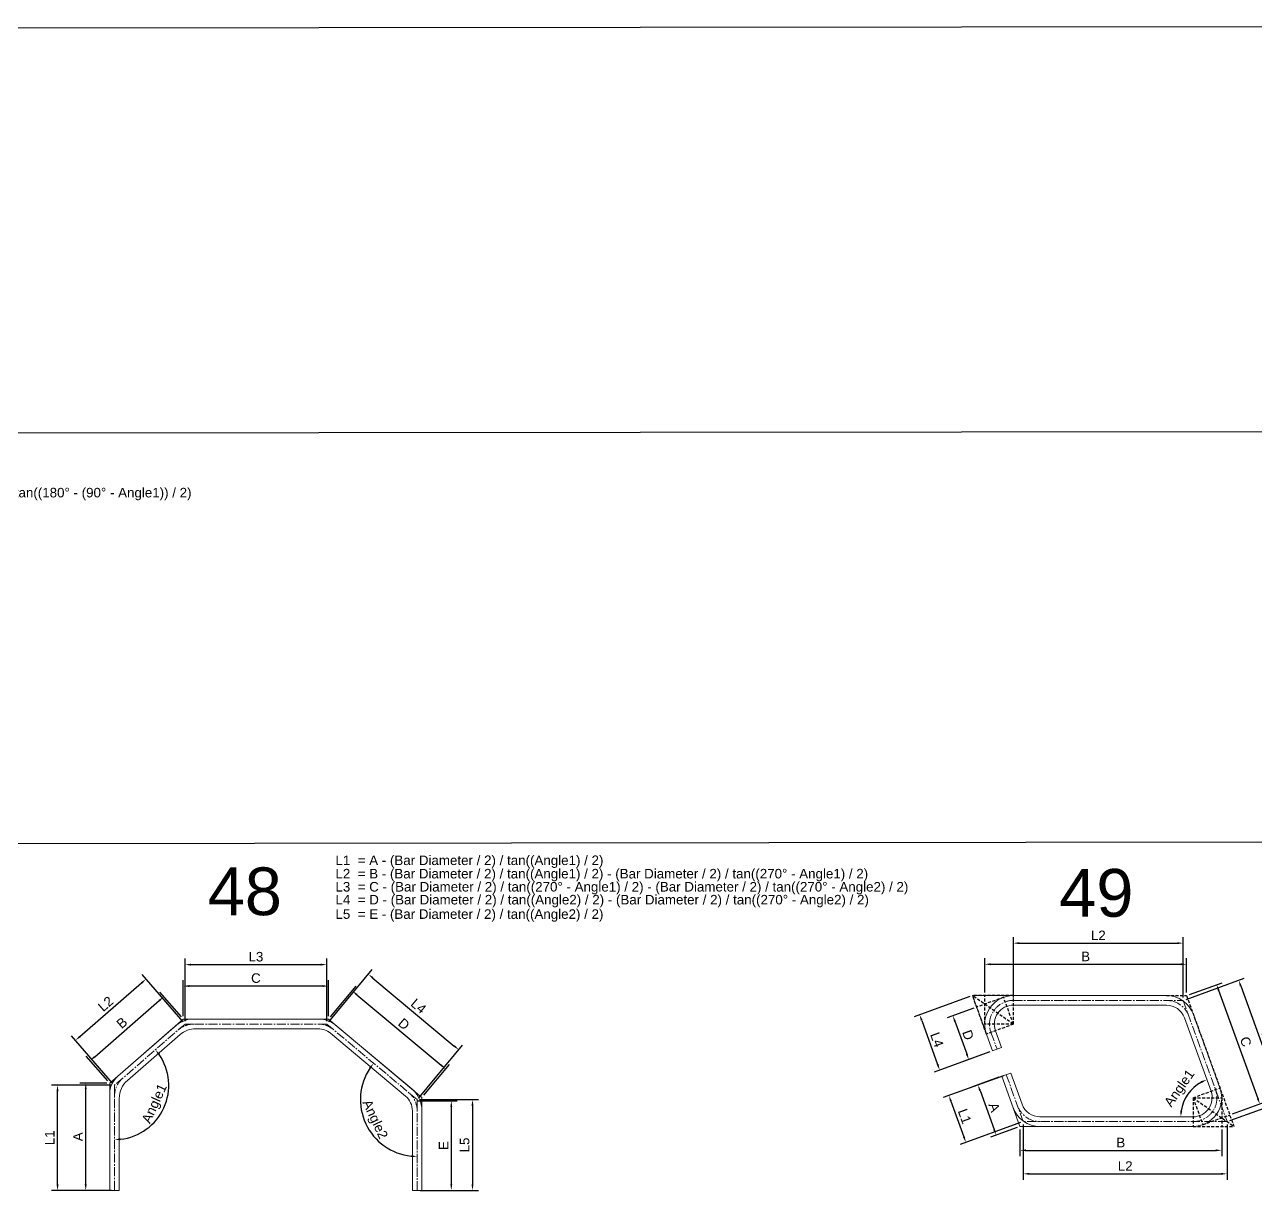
# Model space of a CAD drawing. Header units: metres. Extents: x 125 to 13754, y 1503 to 11930.
# Drawn here: x 7478 to 10056, y 6698 to 9139 of the extents above; entities that cross this region are included whole.
import ezdxf

# ---------------------------------------------------------------- set-up
doc = ezdxf.new("R2010")
doc.units = ezdxf.units.M
doc.linetypes.add('CENTER2', pattern=[28.575, 19.05, -3.175, 3.175, -3.175])
doc.linetypes.add('HIDDEN', pattern=[9.525, 6.35, -3.175])
doc.layers.add('Border', color=6, linetype='HIDDEN')
for name, color, linetype, lineweight in [('CL', 5, 'CENTER2', 0), ('D-STR-DIM', 7, 'Continuous', 0), ('Rebar', 7, 'Continuous', 20)]:
    doc.layers.add(name, color=color, linetype=linetype, lineweight=lineweight)
doc.styles.add('Arial', font='arial.ttf')
doc.dimstyles.new('Check', dxfattribs={"dimscale": 10, "dimtxt": 2, "dimasz": 1.25, "dimexe": 1.25, "dimexo": 0.625, "dimtad": 1, "dimtoh": 1, "dimdec": 1, "dimtxsty": 'Arial', "dimcen": 2.5, "dimclrd": 8, "dimclre": 8, "dimclrt": 1, "dimaunit": 1, "dimadec": 3, "dimazin": 0, "dimtfac": 1, "dimtdec": 1, "dimtix": 1, "dimtmove": 0, "dimatfit": 3, "dimfxl": 1, "dimarcsym": 0})
doc.dimstyles.new('D1-1', dxfattribs={"dimscale": 10, "dimtxt": 2, "dimasz": 1.25, "dimexe": 1.25, "dimexo": 0.625, "dimtad": 1, "dimdec": 1, "dimtxsty": 'Arial', "dimcen": 2.5, "dimclrd": 8, "dimclre": 8, "dimclrt": 4, "dimadec": 1, "dimazin": 0, "dimtfac": 1, "dimtdec": 1, "dimtix": 1, "dimtmove": 0, "dimatfit": 3, "dimfxl": 1, "dimarcsym": 0})

# ---------------------------------------------------------------- blocks, each defined once
blk = doc.blocks.new('*D145')
at = {"layer": 'D-STR-DIM', "color": 8, "lineweight": -2, "transparency": 16777216}
for p, q in [((9489.1, 7111.7), (9489.1, 7183.6)), ((9501.6, 7171.1), (9899.4, 7171.1)), ((9911.9, 7111.7), (9911.9, 7183.6))]:
    blk.add_line(p, q, dxfattribs=at)
at = {"layer": 'D-STR-DIM', "color": 8, "transparency": 16777216}
for points in [[(9501.6, 7173.2), (9501.6, 7169), (9489.1, 7171.1)], [(9899.4, 7173.2), (9899.4, 7169), (9911.9, 7171.1)]]:
    blk.add_solid(points, dxfattribs=at)
at = {"layer": 'Defpoints', "color": 0, "transparency": 16777216}
for p in [(9911.9, 7171.1), (9489.1, 7105.5), (9911.9, 7105.5)]:
    blk.add_point(p, dxfattribs=at)
at = {"layer": 'D-STR-DIM', "color": 4, "transparency": 16777216, "insert": (9700.5, 7187.4), "char_height": 20, "width": 18.878, "attachment_point": 5, "style": 'Arial'}
blk.add_mtext('B', dxfattribs=at)
blk = doc.blocks.new('*D146')
at = {"layer": 'D-STR-DIM', "color": 8, "lineweight": -2, "transparency": 16777216}
for p, q in [((9562.8, 6825.3), (9562.8, 6768.9)), ((9985.5, 6825.3), (9985.5, 6768.9)), ((9575.3, 6781.4), (9973, 6781.4))]:
    blk.add_line(p, q, dxfattribs=at)
at = {"layer": 'D-STR-DIM', "color": 8, "transparency": 16777216}
for points in [[(9575.3, 6783.5), (9575.3, 6779.4), (9562.8, 6781.4)], [(9973, 6783.5), (9973, 6779.4), (9985.5, 6781.4)]]:
    blk.add_solid(points, dxfattribs=at)
at = {"layer": 'Defpoints', "color": 0, "transparency": 16777216}
for p in [(9562.8, 6831.6), (9985.5, 6831.6), (9985.5, 6781.4)]:
    blk.add_point(p, dxfattribs=at)
at = {"layer": 'D-STR-DIM', "color": 4, "transparency": 16777216, "insert": (9774.1, 6797.7), "char_height": 20, "attachment_point": 5, "style": 'Arial'}
blk.add_mtext('B', dxfattribs=at)
blk = doc.blocks.new('*D147')
at = {"layer": 'D-STR-DIM', "color": 8, "lineweight": -2, "transparency": 16777216}
for p, q in [((9917.7, 7107.6), (9986.6, 7132.5)), ((9979.1, 7116.5), (10061, 6890.1)), ((10008.2, 6857.7), (10077.1, 6882.7))]:
    blk.add_line(p, q, dxfattribs=at)
at = {"layer": 'D-STR-DIM', "color": 8, "transparency": 16777216}
for points in [[(9981, 7117.2), (9977.1, 7115.8), (9974.8, 7128.3)], [(10063, 6890.9), (10059.1, 6889.4), (10065.3, 6878.4)]]:
    blk.add_solid(points, dxfattribs=at)
at = {"layer": 'Defpoints', "color": 0, "transparency": 16777216}
for p in [(9911.9, 7105.5), (10065.3, 6878.4), (10002.3, 6855.6)]:
    blk.add_point(p, dxfattribs=at)
at = {"layer": 'D-STR-DIM', "color": 4, "transparency": 16777216, "insert": (10035.7, 7009), "char_height": 20, "attachment_point": 5, "rotation": 289.9065, "style": 'Arial'}
blk.add_mtext('C', dxfattribs=at)
blk = doc.blocks.new('*D148')
at = {"layer": 'D-STR-DIM', "color": 8, "lineweight": -2, "transparency": 16777216}
blk.add_arc((9982.5, 6851.6), 82.8, 118.5666, 171.3399, dxfattribs=at)
at = {"layer": 'D-STR-DIM', "color": 8, "transparency": 16777216}
for points in [[(9942.1, 6926.2), (9943.8, 6922.4), (9954.3, 6929.4)], [(9902.8, 6863.9), (9898.6, 6864.2), (9899.7, 6851.6)]]:
    blk.add_solid(points, dxfattribs=at)
at = {"layer": 'Defpoints', "color": 0, "transparency": 16777216}
for p in [(9907.4, 7059.1), (9925.8, 6911.9), (9963.1, 6905.2), (9604.8, 6851.6), (9925.5, 6851.6)]:
    blk.add_point(p, dxfattribs=at)
at = {"layer": 'D-STR-DIM', "color": 4, "transparency": 16777216, "insert": (9899, 6910.2), "char_height": 20, "attachment_point": 5, "rotation": 54.9533, "style": 'Arial'}
blk.add_mtext('Angle1', dxfattribs=at)
blk = doc.blocks.new('*D149')
at = {"layer": 'D-STR-DIM', "color": 8, "lineweight": -2, "transparency": 16777216}
for p, q in [((9569.8, 6835.3), (9569.8, 6719.7)), ((9996.8, 6835.3), (9996.8, 6719.7)), ((9582.3, 6732.2), (9984.3, 6732.2))]:
    blk.add_line(p, q, dxfattribs=at)
at = {"layer": 'D-STR-DIM', "color": 8, "transparency": 16777216}
for points in [[(9582.3, 6734.3), (9582.3, 6730.2), (9569.8, 6732.2)], [(9984.3, 6734.3), (9984.3, 6730.2), (9996.8, 6732.2)]]:
    blk.add_solid(points, dxfattribs=at)
at = {"layer": 'Defpoints', "color": 0, "transparency": 16777216}
for p in [(9569.8, 6841.6), (9996.8, 6841.6), (9996.8, 6732.2)]:
    blk.add_point(p, dxfattribs=at)
at = {"layer": 'D-STR-DIM', "color": 1, "transparency": 16777216, "insert": (9783.3, 6748.5), "char_height": 20, "attachment_point": 5, "style": 'Arial'}
blk.add_mtext('L2', dxfattribs=at)
blk = doc.blocks.new('*D150')
at = {"layer": 'D-STR-DIM', "color": 8, "lineweight": -2, "transparency": 16777216}
for p, q in [((9910.7, 7097.6), (10032.8, 7141.8)), ((10025.3, 7125.8), (10108.8, 6895.4)), ((10002.7, 6843.7), (10124.8, 6887.9))]:
    blk.add_line(p, q, dxfattribs=at)
at = {"layer": 'D-STR-DIM', "color": 8, "transparency": 16777216}
for points in [[(10027.3, 7126.5), (10023.4, 7125.1), (10021.1, 7137.6)], [(10110.7, 6896.1), (10106.8, 6894.7), (10113, 6883.7)]]:
    blk.add_solid(points, dxfattribs=at)
at = {"layer": 'Defpoints', "color": 0, "transparency": 16777216}
for p in [(9904.8, 7095.5), (10113, 6883.7), (9996.8, 6841.6)]:
    blk.add_point(p, dxfattribs=at)
at = {"layer": 'D-STR-DIM', "color": 1, "transparency": 16777216, "insert": (10082.5, 7016.2), "char_height": 20, "attachment_point": 5, "rotation": 289.9065, "style": 'Arial'}
blk.add_mtext('L3', dxfattribs=at)
blk = doc.blocks.new('*D151')
at = {"layer": 'D-STR-DIM', "color": 8, "lineweight": -2, "transparency": 16777216}
for p, q in [((9549.1, 7101.7), (9549.1, 7227.8)), ((9904.8, 7101.7), (9904.8, 7227.8)), ((9561.6, 7215.3), (9892.3, 7215.3))]:
    blk.add_line(p, q, dxfattribs=at)
at = {"layer": 'D-STR-DIM', "color": 8, "transparency": 16777216}
for points in [[(9561.6, 7217.4), (9561.6, 7213.2), (9549.1, 7215.3)], [(9892.3, 7217.4), (9892.3, 7213.2), (9904.8, 7215.3)]]:
    blk.add_solid(points, dxfattribs=at)
at = {"layer": 'Defpoints', "color": 0, "transparency": 16777216}
for p in [(9904.8, 7215.3), (9549.1, 7095.5), (9904.8, 7095.5)]:
    blk.add_point(p, dxfattribs=at)
at = {"layer": 'D-STR-DIM', "color": 1, "transparency": 16777216, "insert": (9727, 7231.6), "char_height": 20, "attachment_point": 5, "style": 'Arial'}
blk.add_mtext('L2', dxfattribs=at)
blk = doc.blocks.new('*D152')
at = {"layer": 'D-STR-DIM', "color": 8, "lineweight": -2, "transparency": 16777216}
for p, q in [((9466.4, 7079.3), (9410.7, 7059.1)), ((9426.7, 7051.6), (9451.4, 6983.3)), ((9499.6, 6987.5), (9443.9, 6967.3))]:
    blk.add_line(p, q, dxfattribs=at)
at = {"layer": 'D-STR-DIM', "color": 8, "transparency": 16777216}
for points in [[(9428.6, 7052.3), (9424.7, 7050.9), (9422.4, 7063.4)], [(9453.4, 6984), (9449.4, 6982.6), (9455.7, 6971.6)]]:
    blk.add_solid(points, dxfattribs=at)
at = {"layer": 'Defpoints', "color": 0, "transparency": 16777216}
for p in [(9472.3, 7081.4), (9505.5, 6989.6), (9455.7, 6971.6)]:
    blk.add_point(p, dxfattribs=at)
at = {"layer": 'D-STR-DIM', "color": 4, "transparency": 16777216, "insert": (9454.3, 7023), "char_height": 20, "attachment_point": 5, "rotation": 289.9065, "style": 'Arial'}
blk.add_mtext('D', dxfattribs=at)
blk = doc.blocks.new('*D153')
at = {"layer": 'D-STR-DIM', "color": 8, "lineweight": -2, "transparency": 16777216}
for p, q in [((9528.3, 6937.7), (9402.3, 6892.1)), ((9418.3, 6884.6), (9445.3, 6809.8)), ((9563.9, 6839.5), (9437.8, 6793.8))]:
    blk.add_line(p, q, dxfattribs=at)
at = {"layer": 'D-STR-DIM', "color": 8, "transparency": 16777216}
for points in [[(9420.2, 6885.3), (9416.3, 6883.9), (9414, 6896.3)], [(9447.3, 6810.5), (9443.4, 6809.1), (9449.6, 6798.1)]]:
    blk.add_solid(points, dxfattribs=at)
at = {"layer": 'Defpoints', "color": 0, "transparency": 16777216}
for p in [(9534.2, 6939.8), (9569.8, 6841.6), (9449.6, 6798.1)]:
    blk.add_point(p, dxfattribs=at)
at = {"layer": 'D-STR-DIM', "color": 1, "transparency": 16777216, "insert": (9447.1, 6852.7), "char_height": 20, "attachment_point": 5, "rotation": 289.9065, "style": 'Arial'}
blk.add_mtext('L1', dxfattribs=at)
blk = doc.blocks.new('*D158')
at = {"layer": 'D-STR-DIM', "color": 8, "lineweight": -2, "transparency": 16777216}
for p, q in [((7810.4, 7062.2), (7810.4, 7138)), ((8102, 7125.5), (7822.9, 7125.5)), ((8114.5, 7062.2), (8114.5, 7138))]:
    blk.add_line(p, q, dxfattribs=at)
at = {"layer": 'D-STR-DIM', "color": 8, "transparency": 16777216}
for points in [[(7822.9, 7127.5), (7822.9, 7123.4), (7810.4, 7125.5)], [(8102, 7127.5), (8102, 7123.4), (8114.5, 7125.5)]]:
    blk.add_solid(points, dxfattribs=at)
at = {"layer": 'Defpoints', "color": 0, "transparency": 16777216}
for p in [(7810.4, 7125.5), (7810.4, 7056), (8114.5, 7056)]:
    blk.add_point(p, dxfattribs=at)
at = {"layer": 'D-STR-DIM', "color": 4, "transparency": 16777216, "insert": (7962.4, 7142), "char_height": 20, "attachment_point": 5, "style": 'Arial'}
blk.add_mtext('C', dxfattribs=at)
blk = doc.blocks.new('*D159')
at = {"layer": 'D-STR-DIM', "color": 8, "lineweight": -2, "transparency": 16777216}
for p, q in [((8118.5, 7060.8), (8172.2, 7125)), ((8173.8, 7107.4), (8350.4, 6959.7)), ((8314.3, 6897), (8368, 6961.3))]:
    blk.add_line(p, q, dxfattribs=at)
at = {"layer": 'D-STR-DIM', "color": 8, "transparency": 16777216}
for points in [[(8175.1, 7109), (8172.5, 7105.8), (8164.2, 7115.4)], [(8351.8, 6961.3), (8349.1, 6958.1), (8360, 6951.7)]]:
    blk.add_solid(points, dxfattribs=at)
at = {"layer": 'Defpoints', "color": 0, "transparency": 16777216}
for p in [(8114.5, 7056), (8360, 6951.7), (8310.3, 6892.2)]:
    blk.add_point(p, dxfattribs=at)
at = {"layer": 'D-STR-DIM', "color": 4, "transparency": 16777216, "insert": (8272.5, 7046), "char_height": 20, "attachment_point": 5, "rotation": 320.092, "style": 'Arial'}
blk.add_mtext('D', dxfattribs=at)
blk = doc.blocks.new('*D161')
at = {"layer": 'D-STR-DIM', "color": 8, "lineweight": -2, "transparency": 16777216}
for p, q in [((8301.8, 6885.4), (8384.2, 6885.4)), ((8371.7, 6872.9), (8371.7, 6710.1)), ((8306.5, 6697.6), (8384.2, 6697.6))]:
    blk.add_line(p, q, dxfattribs=at)
at = {"layer": 'D-STR-DIM', "color": 8, "transparency": 16777216}
for points in [[(8369.7, 6872.9), (8373.8, 6872.9), (8371.7, 6885.4)], [(8369.7, 6710.1), (8373.8, 6710.1), (8371.7, 6697.6)]]:
    blk.add_solid(points, dxfattribs=at)
at = {"layer": 'Defpoints', "color": 0, "transparency": 16777216}
for p in [(8295.6, 6885.4), (8300.3, 6697.6), (8371.7, 6697.6)]:
    blk.add_point(p, dxfattribs=at)
at = {"layer": 'D-STR-DIM', "color": 4, "transparency": 16777216, "insert": (8355.5, 6791.5), "char_height": 20, "attachment_point": 5, "rotation": 90, "style": 'Arial'}
blk.add_mtext('E', dxfattribs=at)
blk = doc.blocks.new('*D160')
at = {"layer": 'D-STR-DIM', "color": 8, "lineweight": -2, "transparency": 16777216}
for p, q in [((7650, 6922.1), (7593.5, 6922.1)), ((7606, 6710.1), (7606, 6909.6)), ((7650, 6697.6), (7593.5, 6697.6))]:
    blk.add_line(p, q, dxfattribs=at)
at = {"layer": 'D-STR-DIM', "color": 8, "transparency": 16777216}
for points in [[(7603.9, 6909.6), (7608, 6909.6), (7606, 6922.1)], [(7603.9, 6710.1), (7608, 6710.1), (7606, 6697.6)]]:
    blk.add_solid(points, dxfattribs=at)
at = {"layer": 'Defpoints', "color": 0, "transparency": 16777216}
for p in [(7606, 6922.1), (7656.2, 6922.1), (7656.2, 6697.6)]:
    blk.add_point(p, dxfattribs=at)
at = {"layer": 'D-STR-DIM', "color": 4, "transparency": 16777216, "insert": (7589.7, 6809.8), "char_height": 20, "attachment_point": 5, "rotation": 90, "style": 'Arial'}
blk.add_mtext('A', dxfattribs=at)
blk = doc.blocks.new('*D162')
at = {"layer": 'D-STR-DIM', "color": 8, "lineweight": -2, "transparency": 16777216}
for p, q in [((7624.7, 6977.5), (7760, 7094.9)), ((7806.3, 7060.7), (7761.2, 7112.6)), ((7652.1, 6926.8), (7607.1, 6978.7))]:
    blk.add_line(p, q, dxfattribs=at)
at = {"layer": 'D-STR-DIM', "color": 8, "transparency": 16777216}
for points in [[(7758.6, 7096.5), (7761.3, 7093.4), (7769.4, 7103.1)], [(7623.3, 6979), (7626.1, 6975.9), (7615.3, 6969.3)]]:
    blk.add_solid(points, dxfattribs=at)
at = {"layer": 'Defpoints', "color": 0, "transparency": 16777216}
for p in [(7769.4, 7103.1), (7810.4, 7056), (7656.2, 6922.1)]:
    blk.add_point(p, dxfattribs=at)
at = {"layer": 'D-STR-DIM', "color": 4, "transparency": 16777216, "insert": (7681.7, 7048.5), "char_height": 20, "attachment_point": 5, "rotation": 40.9717, "style": 'Arial'}
blk.add_mtext('B', dxfattribs=at)
blk = doc.blocks.new('*D163')
at = {"layer": 'D-STR-DIM', "color": 8, "lineweight": -2, "transparency": 16777216}
blk.add_arc((7666.2, 6917.6), 113.7, 276.3044, 34.6673, dxfattribs=at)
at = {"layer": 'D-STR-DIM', "color": 8, "transparency": 16777216}
for points in [[(7758, 6980.9), (7761.3, 6983.5), (7752, 6992.1)], [(7678.8, 6802.5), (7678.6, 6806.7), (7666.2, 6803.9)]]:
    blk.add_solid(points, dxfattribs=at)
at = {"layer": 'Defpoints', "color": 0, "transparency": 16777216}
for p in [(7814.1, 7046), (7666.2, 6917.6), (7666.2, 6917.6), (7744.7, 6835.3), (7666.2, 6697.6)]:
    blk.add_point(p, dxfattribs=at)
at = {"layer": 'D-STR-DIM', "color": 4, "transparency": 16777216, "insert": (7752.1, 6878.4), "char_height": 20, "attachment_point": 5, "rotation": 65.4858, "style": 'Arial'}
blk.add_mtext('Angle1', dxfattribs=at)
blk = doc.blocks.new('*D164')
at = {"layer": 'D-STR-DIM', "color": 8, "lineweight": -2, "transparency": 16777216}
blk.add_arc((8300.3, 6887.6), 119, 146.1125, 263.9795, dxfattribs=at)
at = {"layer": 'D-STR-DIM', "color": 8, "transparency": 16777216}
for points in [[(8199.8, 6955.2), (8203.1, 6952.7), (8209, 6963.9)], [(8287.9, 6771.3), (8287.7, 6767.1), (8300.3, 6768.5)]]:
    blk.add_solid(points, dxfattribs=at)
at = {"layer": 'Defpoints', "color": 0, "transparency": 16777216}
for p in [(8110.9, 7046), (8300.3, 6887.6), (8300.3, 6887.6), (8181.5, 6880.5), (8300.3, 6697.6)]:
    blk.add_point(p, dxfattribs=at)
at = {"layer": 'D-STR-DIM', "color": 4, "transparency": 16777216, "insert": (8209.9, 6845.3), "char_height": 20, "attachment_point": 5, "rotation": 295.046, "style": 'Arial'}
blk.add_mtext('Angle2', dxfattribs=at)
blk = doc.blocks.new('*D165')
at = {"layer": 'D-STR-DIM', "color": 8, "lineweight": -2, "transparency": 16777216}
for p, q in [((7660, 6917.6), (7534.4, 6917.6)), ((7546.9, 6710.1), (7546.9, 6905.1)), ((7660, 6697.6), (7534.4, 6697.6))]:
    blk.add_line(p, q, dxfattribs=at)
at = {"layer": 'D-STR-DIM', "color": 8, "transparency": 16777216}
for points in [[(7544.8, 6905.1), (7549, 6905.1), (7546.9, 6917.6)], [(7544.8, 6710.1), (7549, 6710.1), (7546.9, 6697.6)]]:
    blk.add_solid(points, dxfattribs=at)
at = {"layer": 'Defpoints', "color": 0, "transparency": 16777216}
for p in [(7546.9, 6917.6), (7666.2, 6917.6), (7666.2, 6697.6)]:
    blk.add_point(p, dxfattribs=at)
at = {"layer": 'D-STR-DIM', "color": 1, "transparency": 16777216, "insert": (7530.6, 6807.6), "char_height": 20, "attachment_point": 5, "rotation": 90, "style": 'Arial'}
blk.add_mtext('L1', dxfattribs=at)
blk = doc.blocks.new('*D166')
at = {"layer": 'D-STR-DIM', "color": 8, "lineweight": -2, "transparency": 16777216}
for p, q in [((7810, 7050.7), (7724.2, 7149.5)), ((7593.9, 7019.9), (7722.9, 7131.9)), ((7662.1, 6922.3), (7576.3, 7021.1))]:
    blk.add_line(p, q, dxfattribs=at)
at = {"layer": 'D-STR-DIM', "color": 8, "transparency": 16777216}
for points in [[(7721.5, 7133.5), (7724.3, 7130.3), (7732.3, 7140.1)], [(7592.5, 7021.4), (7595.3, 7018.3), (7584.5, 7011.7)]]:
    blk.add_solid(points, dxfattribs=at)
at = {"layer": 'Defpoints', "color": 0, "transparency": 16777216}
for p in [(7732.3, 7140.1), (7814.1, 7046), (7666.2, 6917.6)]:
    blk.add_point(p, dxfattribs=at)
at = {"layer": 'D-STR-DIM', "color": 1, "transparency": 16777216, "insert": (7647.7, 7088.2), "char_height": 20, "attachment_point": 5, "rotation": 40.9717, "style": 'Arial'}
blk.add_mtext('L2', dxfattribs=at)
blk = doc.blocks.new('*D167')
at = {"layer": 'D-STR-DIM', "color": 8, "lineweight": -2, "transparency": 16777216}
for p, q in [((7814.1, 7052.2), (7814.1, 7182.9)), ((7826.6, 7170.4), (8098.4, 7170.4)), ((8110.9, 7052.2), (8110.9, 7182.9))]:
    blk.add_line(p, q, dxfattribs=at)
at = {"layer": 'D-STR-DIM', "color": 8, "transparency": 16777216}
for points in [[(7826.6, 7172.4), (7826.6, 7168.3), (7814.1, 7170.4)], [(8098.4, 7172.4), (8098.4, 7168.3), (8110.9, 7170.4)]]:
    blk.add_solid(points, dxfattribs=at)
at = {"layer": 'Defpoints', "color": 0, "transparency": 16777216}
for p in [(8110.9, 7170.4), (7814.1, 7046), (8110.9, 7046)]:
    blk.add_point(p, dxfattribs=at)
at = {"layer": 'D-STR-DIM', "color": 1, "transparency": 16777216, "insert": (7962.5, 7186.8), "char_height": 20, "attachment_point": 5, "style": 'Arial'}
blk.add_mtext('L3', dxfattribs=at)
blk = doc.blocks.new('*D168')
at = {"layer": 'D-STR-DIM', "color": 8, "lineweight": -2, "transparency": 16777216}
for p, q in [((8114.9, 7050.8), (8206.1, 7159.9)), ((8207.7, 7142.2), (8377.9, 6999.9)), ((8304.3, 6892.3), (8395.5, 7001.4))]:
    blk.add_line(p, q, dxfattribs=at)
at = {"layer": 'D-STR-DIM', "color": 8, "transparency": 16777216}
for points in [[(8209, 7143.8), (8206.3, 7140.6), (8198.1, 7150.3)], [(8379.2, 7001.5), (8376.6, 6998.3), (8387.5, 6991.8)]]:
    blk.add_solid(points, dxfattribs=at)
at = {"layer": 'Defpoints', "color": 0, "transparency": 16777216}
for p in [(8110.9, 7046), (8387.5, 6991.8), (8300.3, 6887.6)]:
    blk.add_point(p, dxfattribs=at)
at = {"layer": 'D-STR-DIM', "color": 1, "transparency": 16777216, "insert": (8303.2, 7083.5), "char_height": 20, "attachment_point": 5, "rotation": 320.092, "style": 'Arial'}
blk.add_mtext('L4', dxfattribs=at)
blk = doc.blocks.new('*D169')
at = {"layer": 'D-STR-DIM', "color": 8, "lineweight": -2, "transparency": 16777216}
for p, q in [((8306.5, 6887.6), (8428.6, 6887.6)), ((8416.1, 6875.1), (8416.1, 6710.1)), ((8306.5, 6697.6), (8428.6, 6697.6))]:
    blk.add_line(p, q, dxfattribs=at)
at = {"layer": 'D-STR-DIM', "color": 8, "transparency": 16777216}
for points in [[(8414, 6875.1), (8418.2, 6875.1), (8416.1, 6887.6)], [(8414, 6710.1), (8418.2, 6710.1), (8416.1, 6697.6)]]:
    blk.add_solid(points, dxfattribs=at)
at = {"layer": 'Defpoints', "color": 0, "transparency": 16777216}
for p in [(8300.3, 6887.6), (8300.3, 6697.6), (8416.1, 6697.6)]:
    blk.add_point(p, dxfattribs=at)
at = {"layer": 'D-STR-DIM', "color": 1, "transparency": 16777216, "insert": (8399.7, 6792.6), "char_height": 20, "attachment_point": 5, "rotation": 90, "style": 'Arial'}
blk.add_mtext('L5', dxfattribs=at)
blk = doc.blocks.new('*D194')
at = {"layer": 'D-STR-DIM', "color": 8, "lineweight": -2, "transparency": 16777216}
for p, q in [((9518.9, 6934.3), (9463.2, 6914.1)), ((9479.2, 6906.6), (9508.6, 6825.3)), ((9556.9, 6829.5), (9501.1, 6809.3))]:
    blk.add_line(p, q, dxfattribs=at)
at = {"layer": 'D-STR-DIM', "color": 8, "transparency": 16777216}
for points in [[(9481.1, 6907.3), (9477.2, 6905.9), (9474.9, 6918.4)], [(9510.6, 6826), (9506.7, 6824.6), (9512.9, 6813.5)]]:
    blk.add_solid(points, dxfattribs=at)
at = {"layer": 'Defpoints', "color": 0, "transparency": 16777216}
for p in [(9524.8, 6936.4), (9512.9, 6813.5), (9562.8, 6831.6)]:
    blk.add_point(p, dxfattribs=at)
at = {"layer": 'D-STR-DIM', "color": 4, "transparency": 16777216, "insert": (9509.2, 6871.5), "char_height": 20, "attachment_point": 5, "rotation": 289.9065, "style": 'Arial'}
blk.add_mtext('A', dxfattribs=at)
blk = doc.blocks.new('*D195')
at = {"layer": 'D-STR-DIM', "color": 8, "lineweight": -2, "transparency": 16777216}
for p, q in [((9457.7, 7103.3), (9341, 7061.1)), ((9357.1, 7053.6), (9390.5, 6961.3)), ((9499.6, 6987.5), (9383, 6945.3))]:
    blk.add_line(p, q, dxfattribs=at)
at = {"layer": 'D-STR-DIM', "color": 8, "transparency": 16777216}
for points in [[(9359, 7054.3), (9355.1, 7052.9), (9352.8, 7065.3)], [(9392.4, 6962), (9388.5, 6960.6), (9394.7, 6949.5)]]:
    blk.add_solid(points, dxfattribs=at)
at = {"layer": 'Defpoints', "color": 0, "transparency": 16777216}
for p in [(9463.6, 7105.5), (9505.5, 6989.6), (9394.7, 6949.5)]:
    blk.add_point(p, dxfattribs=at)
at = {"layer": 'D-STR-DIM', "color": 1, "transparency": 16777216, "insert": (9389, 7013), "char_height": 20, "attachment_point": 5, "rotation": 289.9065, "style": 'Arial'}
blk.add_mtext('L4', dxfattribs=at)

msp = doc.modelspace()

# ---------------------------------------------------------------- linework, layer by layer
for p, q in [((125.39, 9123.75), (13753.94, 9138.95)), ((125.39, 8276), (13753.94, 8291.2)), ((125.39, 7416.21), (13753.94, 7431.41))]:
    msp.add_line(p, q)
at = {"layer": 'Border'}
for p, q in [((9492.7, 7025.03), (9463.58, 7105.46)), ((9549.12, 7105.46), (9463.58, 7105.46)), ((9549.12, 7045.46), (9463.58, 7105.46)), ((9528.69, 7101.88), (9472.28, 7081.45)), ((9489.12, 7045.46), (9489.12, 7105.46)), ((9549.12, 7045.46), (9528.69, 7101.88)), ((9549.12, 7045.46), (9549.12, 7105.46)), ((9869.77, 7105.46), (9911.86, 7105.46)), ((9911.86, 7105.46), (10011.04, 6831.58)), ((9549.12, 7045.46), (9489.12, 7045.46)), ((9549.12, 7045.46), (9492.7, 7025.03)), ((9925.5, 6891.58), (9981.91, 6912.01)), ((9925.5, 6891.58), (9925.5, 6831.58)), ((9925.5, 6891.58), (10011.04, 6831.58)), ((9925.5, 6891.58), (9985.5, 6891.58)), ((9925.5, 6891.58), (9945.93, 6835.17)), ((9985.5, 6891.58), (9985.5, 6831.58)), ((9945.93, 6835.17), (10002.34, 6855.6)), ((9925.5, 6831.58), (10011.04, 6831.58))]:
    msp.add_line(p, q, dxfattribs=at)
at = {"layer": 'CL'}
for p, q in [((9549.12, 7095.46), (9904.84, 7095.46)), ((9904.84, 7095.46), (9996.78, 6841.58)), ((7814.09, 7045.97), (7666.21, 6917.55)), ((8110.86, 7045.97), (7814.09, 7045.97)), ((8110.86, 7045.97), (8300.27, 6887.55)), ((9502.11, 7028.44), (9514.92, 6993.04)), ((9534.19, 6939.84), (9569.77, 6841.58)), ((7666.21, 6917.55), (7666.21, 6697.55)), ((8300.27, 6697.55), (8300.27, 6887.55)), ((9996.78, 6841.58), (9569.77, 6841.58))]:
    msp.add_line(p, q, dxfattribs=at)
for centre, start, end in [((9549.12, 7045.46), 90, 199.90651), ((9869.77, 7045.46), 19.90651, 90), ((7832.77, 6995.97), 90, 130.97169), ((8092.7, 6995.97), 50.09204, 90), ((7716.21, 6894.75), 130.97169, 180), ((8250.27, 6864.19), 0, 50.09204), ((9925.5, 6891.58), 270, 19.90651), ((9604.84, 6891.58), 199.90651, 270)]:
    msp.add_arc(centre, 50, start, end, dxfattribs=at)
at = {"layer": 'Rebar'}
for p, q in [((9869.77, 7105.46), (9463.58, 7105.46)), ((9463.58, 7105.46), (9505.52, 6989.64)), ((9549.12, 7085.46), (9869.77, 7085.46)), ((9926.19, 7065.89), (9981.91, 6912.01)), ((9963.11, 6905.2), (9907.38, 7059.08)), ((9511.51, 7031.84), (9524.33, 6996.45)), ((9524.79, 6936.43), (9562.76, 6831.58)), ((9543.6, 6943.24), (9567.23, 6877.96)), ((9925.5, 6851.58), (9604.84, 6851.58)), ((9925.5, 6831.58), (9562.76, 6831.58)), ((7656.21, 6697.55), (7676.21, 6697.55)), ((8310.27, 6697.55), (8290.27, 6697.55))]:
    msp.add_line(p, q, dxfattribs=at)
for points in [[(8310.27, 6697.55), (8310.27, 6864.18, 0.222116), (8288.77, 6910.21), (8128.41, 7044.33, 0.1759129), (8096.33, 7055.97), (7829.03, 7055.97, 0.1807019), (7796.25, 7043.73), (7673.42, 6937.06, 0.2172506), (7656.21, 6899.31), (7656.21, 6697.55)], [(8290.27, 6697.55), (8290.27, 6864.19, 0.222116), (8275.93, 6894.87), (8118.37, 7026.66, 0.1759129), (8092.71, 7035.97), (7836.5, 7035.97, 0.1807019), (7803.72, 7023.73), (7693.42, 6927.94, 0.2172506), (7676.21, 6890.19), (7676.21, 6697.55)]]:
    msp.add_lwpolyline(points, format="xyb", dxfattribs=at)
for points in [[(7656.21, 6697.55), (7656.21, 6922.11), (7810.35, 7055.97), (8114.48, 7055.97), (8310.27, 6892.22), (8310.27, 6697.55)], [(9505.52, 6989.64), (9524.33, 6996.45)], [(9524.79, 6936.43), (9543.6, 6943.24)]]:
    msp.add_lwpolyline(points, dxfattribs=at)
for centre, radius, start, end in [((9549.12, 7045.46), 60, 90, 199.90651), ((9869.77, 7045.46), 60, 19.90651, 90), ((9549.12, 7045.46), 40, 90, 199.90651), ((9869.77, 7045.46), 40, 19.90651, 90), ((9925.5, 6891.58), 60, 270, 19.90651), ((9925.5, 6891.58), 40, 270, 19.90651), ((9604.84, 6891.58), 60, 199.90651, 270), ((9604.84, 6891.58), 40, 199.90651, 270)]:
    msp.add_arc(centre, radius, start, end, dxfattribs=at)

# ---------------------------------------------------------------- texts
at = {"layer": 'Rebar', "color": 0, "style": 'Arial'}
msp.add_text('L3 = C - (Bar Diameter / 2) / tan((180° - Angle1) / 2) - (Bar Diameter / 2) / tan((180° - (90° - Angle1)) / 2)', height=20, dxfattribs=at).set_placement((6549.67, 8148.84))
at = {"layer": 'Rebar', "style": 'Arial'}
for s, p in [('48', (7861.5, 7273.91)), ('49', (9645.18, 7270.55))]:
    msp.add_text(s, height=100, dxfattribs=at).set_placement(p)
at = {"layer": 'Rebar', "color": 0, "char_height": 20, "attachment_point": 1, "style": 'Arial'}
for s, insert in [('L1  = A - (Bar Diameter / 2) / tan((Angle1) / 2)', (8129.08, 7398.87)), ('L2  = B - (Bar Diameter / 2) / tan((Angle1) / 2) - (Bar Diameter / 2) / tan((270° - Angle1) / 2)', (8129.08, 7370.84)), ('L3  = C - (Bar Diameter / 2) / tan((270° - Angle1) / 2) - (Bar Diameter / 2) / tan((270° - Angle2) / 2)', (8129.08, 7343.4)), ('L4  = D - (Bar Diameter / 2) / tan((Angle2) / 2) - (Bar Diameter / 2) / tan((270° - Angle2) / 2)', (8129.08, 7316.37)), ('L5  = E - (Bar Diameter / 2) / tan((Angle2) / 2)', (8129.08, 7286.23))]:
    msp.add_mtext_dynamic_manual_height_columns(s, width=1337.0646, gutter_width=50, heights=[0], dxfattribs=dict(at, insert=insert))

# ---------------------------------------------------------------- dimensions: what is measured, and where the dimension line sits
at = {"layer": 'D-STR-DIM'}
for base, p1, p2, text, dimstyle, picture, middle in [((9904.84, 7215.27), (9549.12, 7095.46), (9904.84, 7095.46), 'L2', 'Check', '*D151', (9726.98, 7231.56)), ((9911.86, 7171.11), (9489.12, 7105.46), (9911.86, 7105.46), 'B', 'D1-1', '*D145', (9700.49, 7187.36)), ((7810.35, 7125.45), (8114.48, 7055.97), (7810.35, 7055.97), 'C', 'D1-1', '*D158', (7962.42, 7142.04)), ((9996.78, 6732.24), (9569.77, 6841.58), (9996.78, 6841.58), 'L2', 'Check', '*D149', (9783.28, 6748.53)), ((9985.5, 6781.43), (9562.76, 6831.58), (9985.5, 6831.58), 'B', 'D1-1', '*D146', (9774.13, 6797.68))]:
    dim = msp.add_linear_dim(base=base, p1=p1, p2=p2, text=text, dimstyle=dimstyle, dxfattribs=at)
    dim.commit()
    dim.dimension.update_dxf_attribs({"geometry": picture, "text_midpoint": middle})
for p1, p2, distance, text, dimstyle, picture, middle in [((7814.09, 7045.97), (8110.86, 7045.97), 124.38, 'L3', 'Check', '*D167', (7962.47, 7186.82)), ((7666.21, 6917.55), (7814.09, 7045.97), 124.66, 'L2', 'Check', '*D166', (7647.73, 7088.19)), ((8110.86, 7045.97), (8300.27, 6887.55), 135.96, 'L4', 'Check', '*D168', (8303.21, 7083.52)), ((9904.84, 7095.46), (9996.78, 6841.58), 123.63, 'L3', 'Check', '*D150', (10082.54, 7016.22)), ((8114.48, 7055.97), (8310.27, 6892.22), 77.53, 'D', 'D1-1', '*D159', (8272.54, 7046.03)), ((9911.86, 7105.46), (10002.34, 6855.6), 66.96, 'C', 'D1-1', '*D147', (10035.66, 7008.98)), ((7656.21, 6922.11), (7810.35, 7055.97), 62.45, 'B', 'D1-1', '*D162', (7681.68, 7048.46)), ((9463.58, 7105.46), (9505.52, 6989.64), -117.82, 'L4', 'Check', '*D195', (9389.05, 7012.97)), ((9472.28, 7081.45), (9505.52, 6989.64), -53.04, 'D', 'D1-1', '*D152', (9454.31, 7023.02)), ((9534.19, 6939.84), (9569.77, 6841.58), -127.82, 'L1', 'Check', '*D153', (9447.12, 6852.73)), ((9524.79, 6936.43), (9562.76, 6831.58), -53.04, 'A', 'D1-1', '*D194', (9509.18, 6871.48)), ((7666.21, 6697.55), (7666.21, 6917.55), 119.29, 'L1', 'Check', '*D165', (7530.63, 6807.55)), ((8300.27, 6887.55), (8300.27, 6697.55), 115.84, 'L5', 'Check', '*D169', (8399.69, 6792.55))]:
    dim = msp.add_aligned_dim(p1=p1, p2=p2, distance=distance, text=text, dimstyle=dimstyle, dxfattribs=at)
    dim.commit()
    dim.dimension.update_dxf_attribs({"geometry": picture, "text_midpoint": middle})
for base, line1, line2, text, picture, middle in [((7744.67, 6835.32), ((7814.09, 7045.97), (7666.21, 6917.55)), ((7666.21, 6917.55), (7666.21, 6697.55)), 'Angle1', '*D163', (7752.13, 6878.37)), ((8181.47, 6880.5), ((8300.27, 6697.55), (8300.27, 6887.55)), ((8110.86, 7045.97), (8300.27, 6887.55)), 'Angle2', '*D164', (8209.87, 6845.31)), ((9925.78, 6911.85), ((9963.11, 6905.2), (9907.38, 7059.08)), ((9925.5, 6851.58), (9604.84, 6851.58)), 'Angle1', '*D148', (9899.01, 6910.16))]:
    dim = msp.add_angular_dim_2l(base=base, line1=line1, line2=line2, text=text, dimstyle='D1-1', dxfattribs=at)
    dim.commit()
    dim.dimension.update_dxf_attribs({"geometry": picture, "text_midpoint": middle})
for base, p1, p2, text, picture, middle in [((7605.96, 6922.11), (7656.21, 6697.55), (7656.21, 6922.11), 'A', '*D160', (7589.71, 6809.83)), ((8371.74, 6697.55), (8295.57, 6885.35), (8300.27, 6697.55), 'E', '*D161', (8355.49, 6791.45))]:
    dim = msp.add_linear_dim(base=base, p1=p1, p2=p2, angle=270, text=text, dimstyle='D1-1', dxfattribs=at)
    dim.commit()
    dim.dimension.update_dxf_attribs({"geometry": picture, "text_midpoint": middle})

doc.saveas('drawing.dxf')
